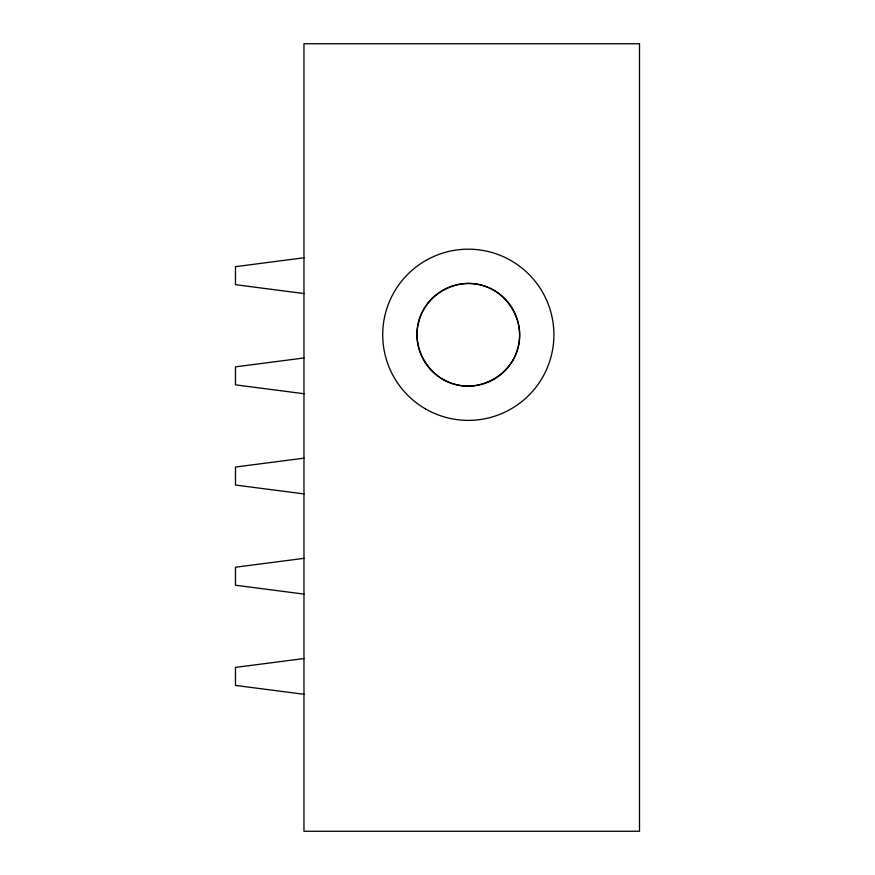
<?xml version="1.0" encoding="UTF-8"?>
<svg xmlns="http://www.w3.org/2000/svg" width="875" height="875" viewBox="0 0 875 875"><rect width="100%" height="100%" fill="white"/><g stroke="black" fill="none" stroke-linecap="round" stroke-linejoin="round"><path stroke-width="1.31" d="M303.964 257.786L235.484 266.656L235.484 284.67L303.964 293.541M303.964 357.973L235.484 366.844L235.484 384.858L303.964 393.728M303.964 458.161L235.484 467.031L235.484 485.045L303.964 493.916M303.964 558.348L235.484 567.219L235.484 585.233L303.964 594.103M303.964 658.536L235.484 667.406L235.484 685.42L303.964 694.291M418.709 321.486C411.425 347.998 428.422 377.442 455.022 384.387C481.534 391.672 510.978 374.675 517.923 348.075C525.208 321.573 508.2 292.119 481.611 285.173C455.098 277.889 425.655 294.897 418.709 321.486M639.516 43.75L303.964 43.75L303.964 831.25L639.516 831.25L639.516 43.75M442.641 379.258A51.363 51.363 0 0 0 519.673 334.786A51.363 51.363 0 0 0 442.641 290.303A51.363 51.363 0 0 0 442.641 379.258M425.513 408.909A85.597 85.597 0 0 0 553.908 334.786A85.597 85.597 0 0 0 425.513 260.652A85.597 85.597 0 0 0 425.513 408.909"/></g></svg>
